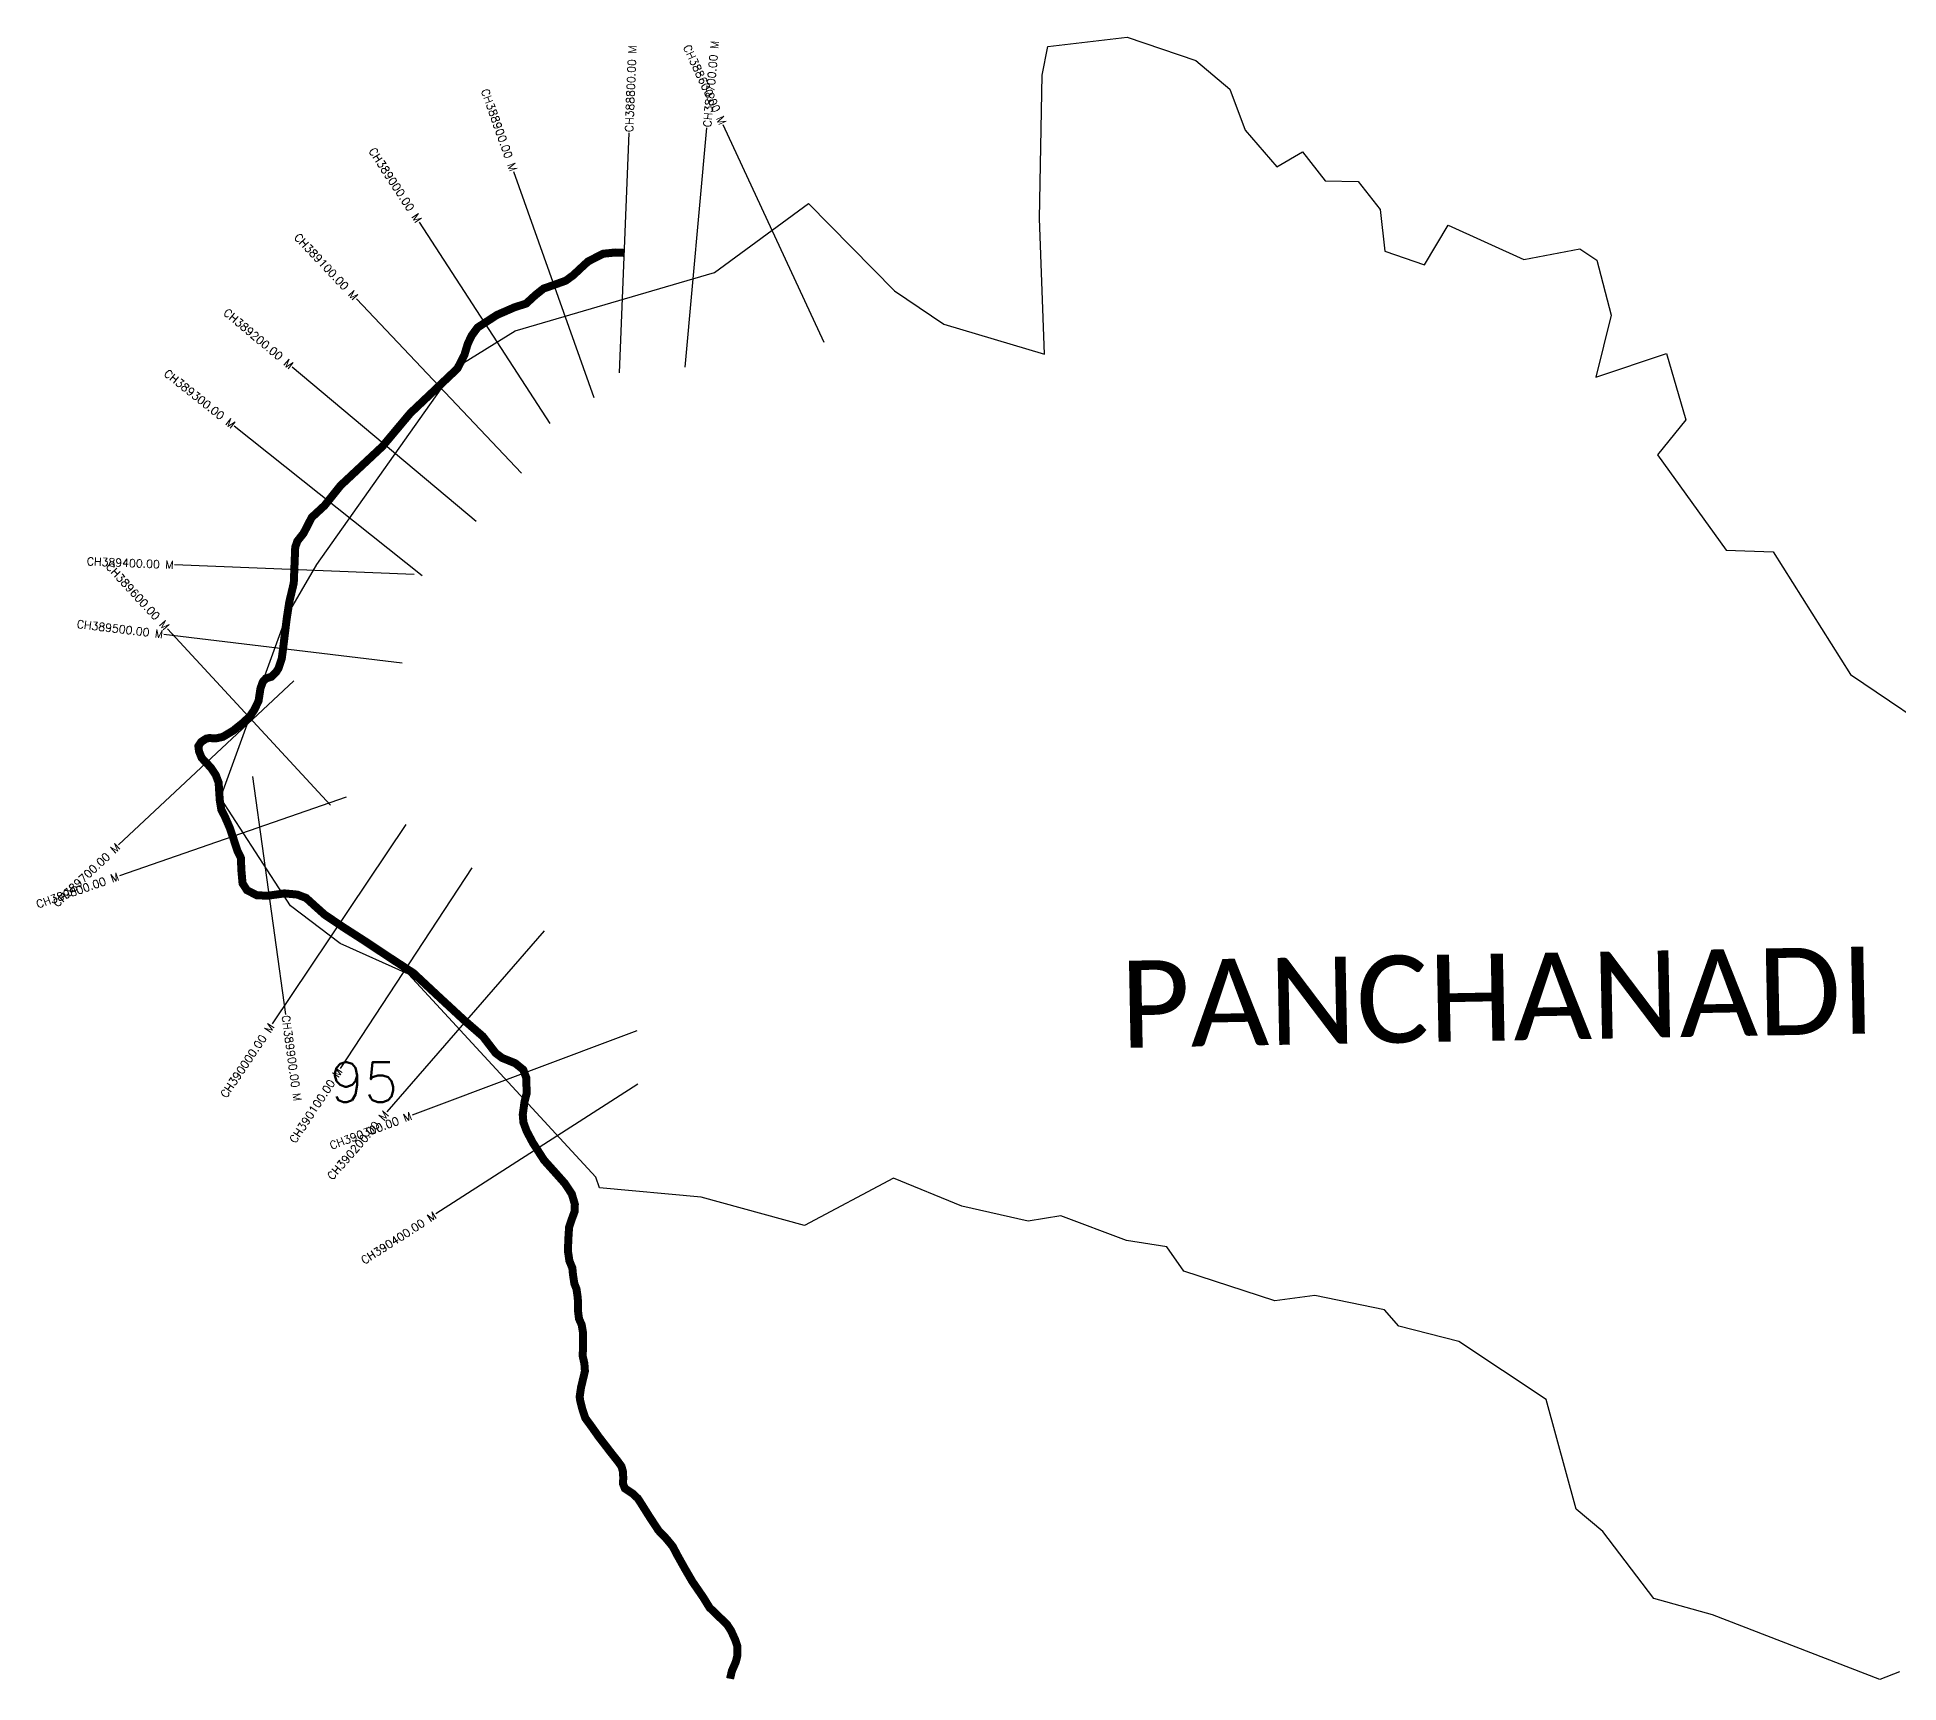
# Model space of a CAD drawing. Header units: metres. Extents: x 301134 to 305374, y 1949282 to 1952044.
# Drawn here: x 301134 to 303460, y 1949987 to 1952044 of the extents above; entities that cross this region are included whole.
import ezdxf
from ezdxf.enums import TextEntityAlignment as Align

# ---------------------------------------------------------------- set-up
doc = ezdxf.new("R2010")
doc.units = ezdxf.units.M
doc.header["$MEASUREMENT"] = 0
for name, color, linetype in [('CS', 134, 'Continuous'), ('CSMark', 6, 'Continuous'), ('UNPROTECTED', 10, 'Continuous'), ('VILLAGE NAME', 250, 'Continuous')]:
    doc.layers.add(name, color=color, linetype=linetype)
doc.styles.get("Standard").update_dxf_attribs({"font": 'simplex.shx'})

msp = doc.modelspace()

# ---------------------------------------------------------------- linework, layer by layer
at = {"color": 6, "flags": 128}
for points in [[(303460.9, 1950001), (303436.1, 1949991.6), (303227.2, 1950072.4), (303153.7, 1950092.5), (303090, 1950176.3), (303056.9, 1950204.5), (303019.4, 1950341.5), (302910.1, 1950413.7), (302835.2, 1950433.1), (302817.2, 1950453.4), (302730.5, 1950471.4), (302680.5, 1950464.6), (302566.6, 1950501.7), (302545.2, 1950532.3), (302495.1, 1950539.9), (302412.8, 1950571), (302372, 1950564.4), (302289.2, 1950582.8), (302203.9, 1950617.9), (302092.8, 1950558.8), (301963.4, 1950594.1), (301836.3, 1950605.7), (301832, 1950619), (301597.8, 1950872.9), (301512.4, 1950911.3), (301450.6, 1950958.2), (301362.8, 1951093.2), (301445.1, 1951319.1), (301483.4, 1951385), (301658, 1951631.5), (301731.1, 1951676.8), (301980.1, 1951749.5), (302097.5, 1951835.9), (302205, 1951726.7), (302266.7, 1951685), (302392.4, 1951647.5), (302386.1, 1951817.2), (302389.8, 1951996.4), (302396.8, 1952032.3), (302495.8, 1952043.7), (302581.6, 1952014.6), (302623.9, 1951978.8), (302643.3, 1951927.7), (302682.8, 1951881.8), (302714.7, 1951900.5), (302743.3, 1951864.4), (302784.6, 1951863.6), (302811.9, 1951828.4), (302817.6, 1951776.5), (302867.5, 1951759.1), (302897, 1951808.7)], [(302897, 1951808.7), (302991.6, 1951765.8)], [(302991.6, 1951765.8), (303061.4, 1951779.4), (303082.6, 1951765.2), (303100.5, 1951696.4), (303081.3, 1951618.7), (303169.6, 1951648.3), (303193.8, 1951565.6), (303158.5, 1951522), (303244.2, 1951402.9), (303303.1, 1951400.8), (303399.5, 1951247.2), (303529.1, 1951159.9)]]:
    msp.add_lwpolyline(points, dxfattribs=at)
at = {"layer": 'CS'}
for p, q in [((301861.5, 1951624.3), (301873.4, 1951924.1)), ((301943.6, 1951631.6), (301970.8, 1951930.3)), ((302117.4, 1951662.2), (301991.2, 1951934.3)), ((301829.9, 1951592.9), (301729.6, 1951875.6)), ((301774.9, 1951561), (301611.5, 1951812.6)), ((301739, 1951498.9), (301532.9, 1951716.8)), ((301682.5, 1951438.7), (301452.6, 1951631.5)), ((301614.9, 1951370.7), (301380.1, 1951557.5)), ((301605, 1951372.3), (301305.3, 1951384.4)), ((301590, 1951261.5), (301292.2, 1951297.5)), ((301500.5, 1951084), (301296.9, 1951304.3)), ((301454.6, 1951239.5), (301235.7, 1951034.4)), ((301403.1, 1951119.7), (301444.2, 1950822.6)), ((301519.9, 1951094.1), (301236.6, 1950995.7)), ((301594.7, 1951059.7), (301427.3, 1950810.7)), ((301676.8, 1951005.9), (301512.5, 1950754.9)), ((301767.5, 1950927.1), (301570.7, 1950700.7)), ((301883.2, 1950802), (301602.4, 1950696.6)), ((301884.3, 1950735.6), (301632.1, 1950573.2))]:
    msp.add_line(p, q, dxfattribs=at)
at = {"layer": 'UNPROTECTED', "const_width": 10, "flags": 128}
msp.add_lwpolyline([(301867.8, 1951774.2), (301856.1, 1951774.7), (301840.9, 1951773.1), (301822.2, 1951763.5), (301813.4, 1951755.4), (301803.7, 1951746.3), (301794.4, 1951739.5), (301779.4, 1951734.1), (301766.6, 1951729.6), (301756.2, 1951721.3), (301744.9, 1951710.9), (301730.1, 1951706.1), (301708.3, 1951696.6), (301690.6, 1951685.1), (301684.1, 1951680.9), (301676.6, 1951670.6), (301671.9, 1951660.6), (301667.6, 1951646.4), (301658.9, 1951629.6), (301631.7, 1951603.8), (301600.2, 1951574), (301565.4, 1951532.5), (301536, 1951505), (301513, 1951483.5), (301493.1, 1951458.6), (301476.9, 1951443.6), (301471.5, 1951433), (301466.7, 1951423.8), (301458.9, 1951413.9), (301456.3, 1951406.3), (301455.6, 1951388.9), (301454.5, 1951361.6), (301448.9, 1951338), (301445.7, 1951317.3), (301443.3, 1951297.6), (301441.1, 1951279.3), (301439.5, 1951267.5), (301435.5, 1951255.2), (301432.3, 1951250.1), (301426.5, 1951244.5), (301419.4, 1951242.2), (301415.8, 1951238.1), (301412.9, 1951230), (301410.5, 1951214.3), (301404.9, 1951202.7), (301399.6, 1951195), (301390.9, 1951186.9), (301379, 1951177.3), (301365.8, 1951169.4), (301357.3, 1951167.5), (301349, 1951167.9), (301345.1, 1951167.2), (301338.8, 1951163.1), (301335.3, 1951157.9), (301336.1, 1951151.4), (301339.4, 1951143.1), (301351.1, 1951130.7), (301357, 1951121.8), (301360.6, 1951112.3), (301362, 1951090.3), (301364, 1951078.4), (301368.4, 1951069.8), (301374.5, 1951055.7), (301378.8, 1951043.2), (301383.9, 1951027.5), (301388.4, 1951018.2), (301389, 1951003), (301390.5, 1950986.3), (301396, 1950977.8), (301408.7, 1950971.3), (301422.9, 1950971), (301442.8, 1950973.8), (301458.9, 1950972.3), (301469.9, 1950968.1), (301480.9, 1950958.1), (301493.2, 1950947.1), (301516.4, 1950931.5), (301542.7, 1950914.6), (301573.3, 1950894.3), (301604, 1950874.2), (301636.8, 1950843.6), (301667.1, 1950815.6), (301690.8, 1950795), (301706.9, 1950774.1), (301715, 1950768.1), (301731.1, 1950761.6), (301741.2, 1950753.5), (301745, 1950743.4), (301745.5, 1950723.9), (301742.9, 1950713.9), (301740.6, 1950697.4), (301741.4, 1950687.7), (301745.5, 1950676.6), (301753.3, 1950662), (301767.3, 1950640.3), (301782.7, 1950623.2), (301793.4, 1950611.1), (301801.9, 1950598.2), (301805.7, 1950585.3), (301805.5, 1950576.5), (301801.7, 1950566.2), (301798.5, 1950556.7), (301797.4, 1950539), (301797.2, 1950526), (301798.9, 1950514.5), (301802.6, 1950505.7), (301803.3, 1950497.8), (301805.1, 1950486.1), (301807.8, 1950479.3), (301809.4, 1950467.8), (301809.7, 1950451.6), (301810.9, 1950442.2), (301814.2, 1950434.8), (301815.9, 1950424.8), (301816, 1950410.9), (301815.5, 1950395.7), (301817.6, 1950386.4), (301818.3, 1950376.8), (301816.7, 1950370.1), (301813.4, 1950356.2), (301811.7, 1950344.7), (301812.5, 1950339.3), (301815.2, 1950328.9), (301818.7, 1950318.2), (301826.7, 1950307.3), (301835.6, 1950294.7), (301844.5, 1950283.2), (301850.3, 1950275.6), (301859.1, 1950264.5), (301864, 1950257.7), (301866, 1950250.6), (301866.1, 1950243.3), (301866, 1950235.8), (301868.2, 1950230.2), (301878.1, 1950223.6), (301884.4, 1950217.7), (301887.9, 1950212.3), (301899.4, 1950194.1), (301910.2, 1950177.7), (301920.6, 1950166.8), (301928, 1950157.7), (301933.6, 1950147), (301942.9, 1950130.4), (301952.7, 1950113.6), (301966.1, 1950094.1), (301974, 1950081.3), (301983.6, 1950072), (301995.7, 1950060.4), (302000.8, 1950052.6), (302006.1, 1950041), (302008.8, 1950032.8), (302008.9, 1950022), (302006.9, 1950013.6), (302001.9, 1950002.1), (301999.9, 1949993.5), (301999.7, 1949992.4)], dxfattribs=at)

# ---------------------------------------------------------------- texts
at = {"insert": (301499.5, 1950763), "char_height": 50, "attachment_point": 1}
msp.add_mtext_dynamic_manual_height_columns('95', width=70.183, gutter_width=1, heights=[0], dxfattribs=at)
at = {"layer": 'CSMark'}
for s, rotation, p in [('CH388800.00 M', 87.7272, (301873.4, 1951925.1)), ('CH388700.00 M', 84.8014, (301970.9, 1951931.3)), ('CH389900.00 M', 277.8695, (301444.4, 1950821.6))]:
    msp.add_text(s, height=10, rotation=rotation, dxfattribs=at).set_placement(p, align=Align.MIDDLE_LEFT)
for s, rotation, p in [('CH388600.00 M', 294.8714, (301990.8, 1951935.2)), ('CH388900.00 M', 289.5353, (301729.3, 1951876.6)), ('CH389000.00 M', 303.0105, (301610.9, 1951813.4)), ('CH389100.00 M', 313.3995, (301532.2, 1951717.6)), ('CH389200.00 M', 320.0231, (301451.9, 1951632.1)), ('CH389300.00 M', 321.4918, (301379.3, 1951558.1)), ('CH389400.00 M', 357.6851, (301304.3, 1951384.4)), ('CH389600.00 M', 312.7271, (301296.2, 1951305.1)), ('CH389500.00 M', 353.1065, (301291.2, 1951297.6)), ('CH389700.00 M', 43.1285, (301235, 1951033.7)), ('CH389800.00 M', 19.1653, (301235.6, 1950995.3)), ('CH390000.00 M', 56.0864, (301426.7, 1950809.9)), ('CH390100.00 M', 56.7846, (301511.9, 1950754.1)), ('CH390200.00 M', 49.0148, (301570.1, 1950699.9)), ('CH390300.00 M', 20.5676, (301601.4, 1950696.3)), ('CH390400.00 M', 32.7668, (301631.2, 1950572.7))]:
    msp.add_text(s, height=10, rotation=rotation, dxfattribs=at).set_placement(p, align=Align.MIDDLE_RIGHT)
at = {"layer": 'VILLAGE NAME', "insert": (302485.9, 1950889.4), "char_height": 108.748, "attachment_point": 1, "rotation": 1.1028}
msp.add_mtext_dynamic_manual_height_columns('{\\fCalibri|b0|i0|c0|p34;PANCHANADI}', width=1571.314, gutter_width=543.7, heights=[0], dxfattribs=at)

doc.saveas('drawing.dxf')
